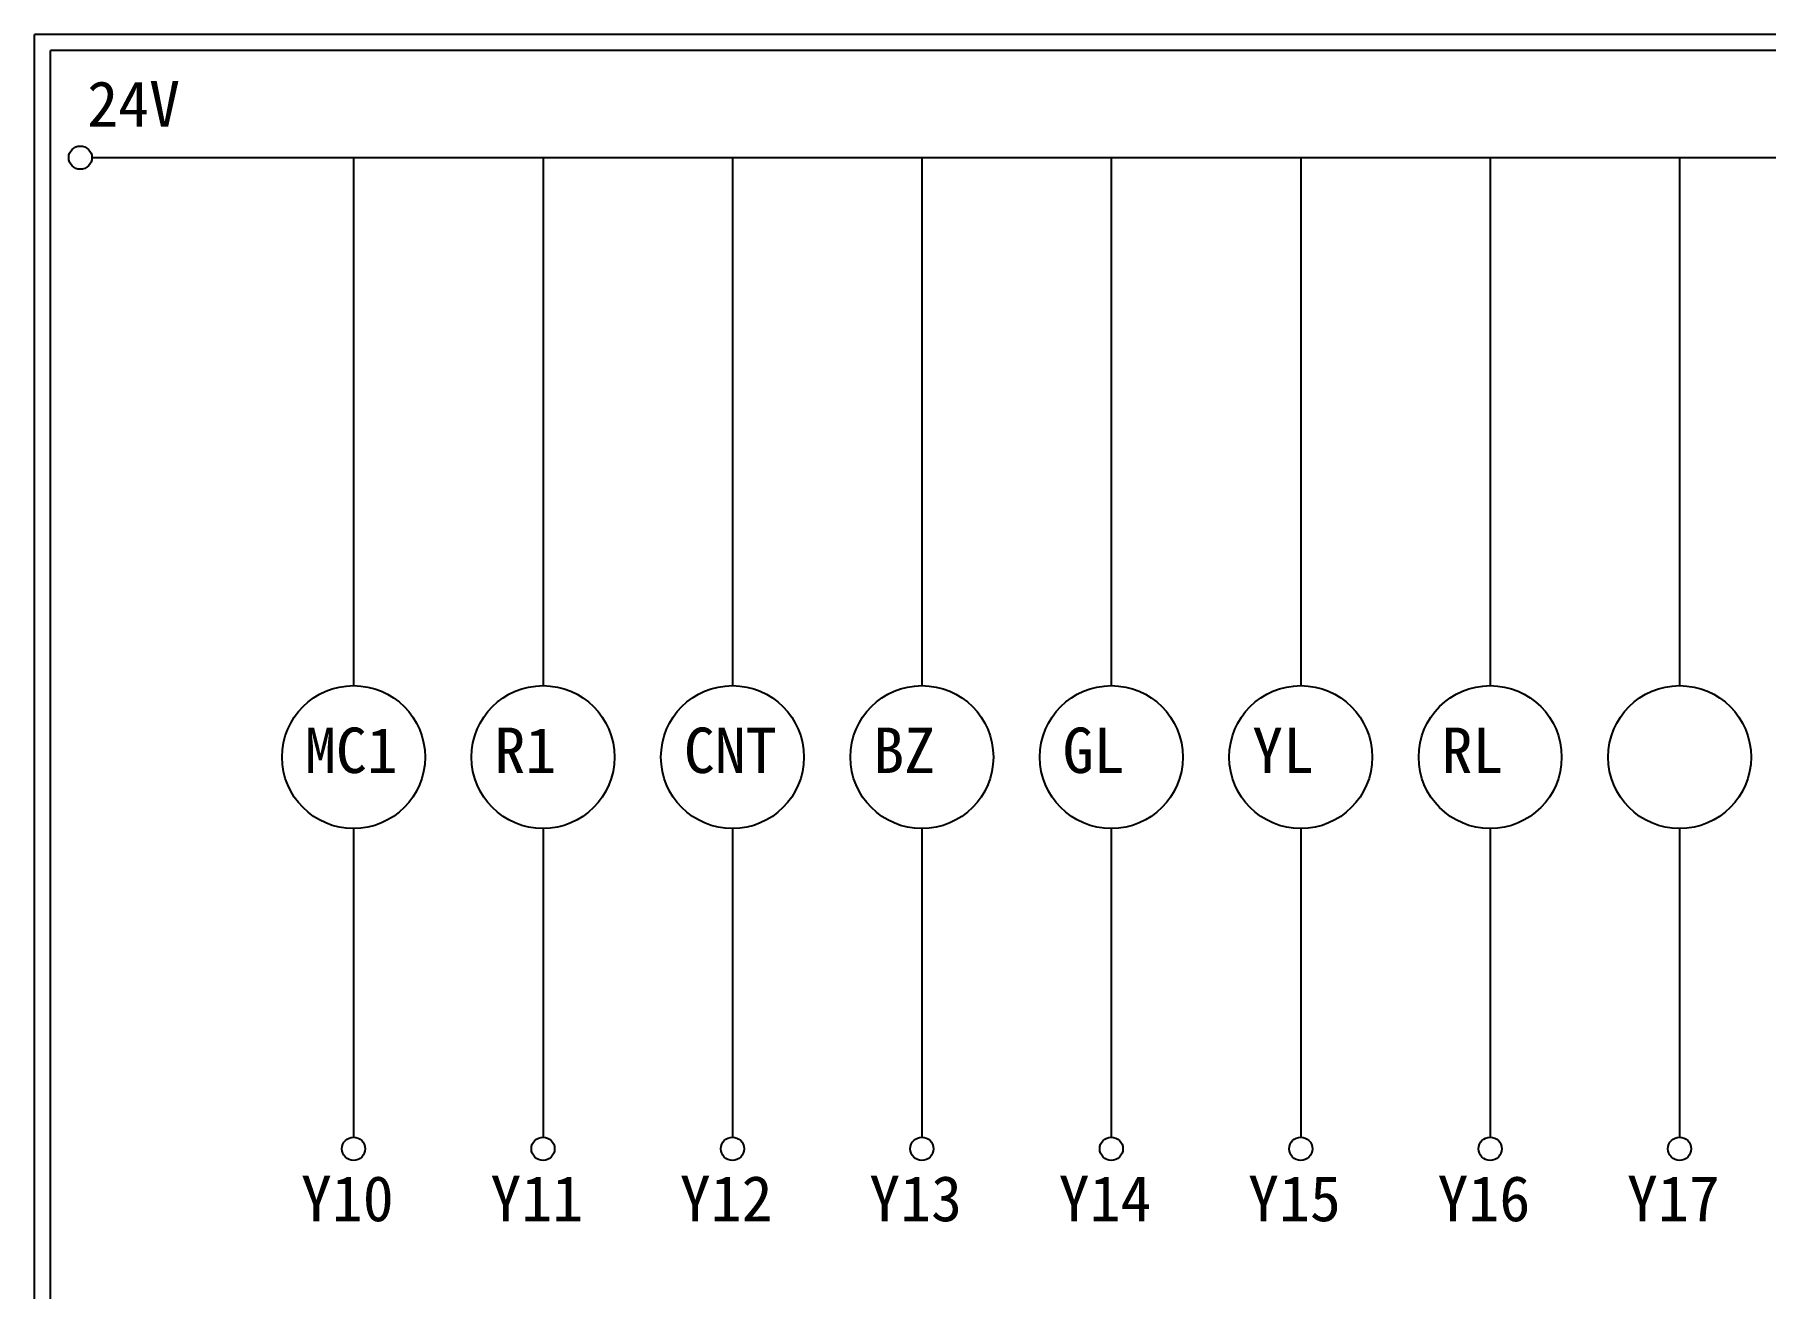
# Model space of a CAD drawing. Extents: x 926 to 1213, y 3 to 207.
# Drawn here: x 925.7 to 1062.8, y 107.6 to 207 of the extents above; entities that cross this region are included whole.
import ezdxf

# ---------------------------------------------------------------- set-up
doc = ezdxf.new("R2010")
doc.units = 0
doc.layers.add('圖框層', color=7, linetype='CONTINUOUS')
doc.layers.add('標尺寸層', color=3, linetype='CONTINUOUS')
doc.styles.add('STSL', font='KAIU.TTF')

msp = doc.modelspace()

# ---------------------------------------------------------------- linework, layer by layer
at = {"layer": '圖框層', "color": 7}
for p, q in [((1212.74, 206.97), (925.74, 206.97)), ((925.74, 3), (925.74, 206.97)), ((1211.49, 205.72), (926.99, 205.72)), ((926.99, 4.25), (926.99, 205.72))]:
    msp.add_line(p, q, dxfattribs=at)
at = {"layer": '標尺寸層', "color": 7}
for p, q in [((930.28, 197.22), (1207.88, 197.22)), ((951, 197.22), (951, 155.39)), ((966, 197.22), (966, 155.39)), ((981, 197.22), (981, 155.39)), ((996, 197.22), (996, 155.39)), ((1011, 197.22), (1011, 155.39)), ((1026, 197.22), (1026, 155.39)), ((1041, 197.22), (1041, 155.39)), ((1056, 197.22), (1056, 155.39)), ((951, 144.07), (951, 119.62)), ((966, 144.07), (966, 119.62)), ((981, 144.07), (981, 119.62)), ((996, 144.07), (996, 119.62)), ((1011, 144.07), (1011, 119.62)), ((1026, 144.07), (1026, 119.62)), ((1041, 144.07), (1041, 119.62)), ((1056, 144.07), (1056, 119.62))]:
    msp.add_line(p, q, dxfattribs=at)
for centre, radius in [((929.36, 197.22), 0.92), ((951, 149.73), 5.66), ((966, 149.73), 5.66), ((981, 149.73), 5.66), ((996, 149.73), 5.66), ((1011, 149.73), 5.66), ((1026, 149.73), 5.66), ((1041, 149.73), 5.66), ((1056, 149.73), 5.66), ((951, 118.7), 0.92), ((966, 118.7), 0.92), ((981, 118.7), 0.92), ((996, 118.7), 0.92), ((1011, 118.7), 0.92), ((1026, 118.7), 0.92), ((1041, 118.7), 0.92), ((1056, 118.7), 0.92)]:
    msp.add_circle(centre, radius, dxfattribs=at)

# ---------------------------------------------------------------- texts
at = {"layer": '圖框層', "color": 4, "style": 'STSL'}
for s, p in [('24V', (929.91, 199.68)), ('MC1', (947.15, 148.47)), ('CNT', (977.15, 148.47)), ('GL', (1007.15, 148.47)), ('R1', (962.15, 148.47)), ('BZ', (992.15, 148.47)), ('YL', (1022.15, 148.47)), ('RL', (1037.15, 148.47)), ('Y10', (946.83, 112.96)), ('Y11', (961.83, 112.96)), ('Y12', (976.83, 112.96)), ('Y13', (991.83, 112.96)), ('Y14', (1006.83, 112.96)), ('Y15', (1021.83, 112.96)), ('Y16', (1036.83, 112.96)), ('Y17', (1051.83, 112.96))]:
    msp.add_text(s, height=3.6, dxfattribs=at).set_placement(p)

doc.saveas('drawing.dxf')
